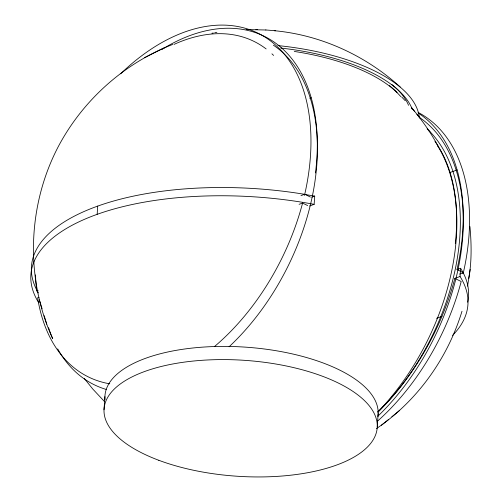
<?xml version="1.0" encoding="UTF-8"?>
<svg xmlns="http://www.w3.org/2000/svg" width="502" height="502" viewBox="0 0 502 502"><rect width="100%" height="100%" fill="white"/><g stroke="black" fill="none" stroke-linecap="round" stroke-linejoin="round"><path stroke-width="0.75" d="M468.78 278.459C471.805 261.347 471.503 243.846 469.947 226.597M38.196 290.89L36.841 290.225L36.684 290.947L36.746 290.043A219.035 92.914 3.9 0 1 304.588 194.312L304.526 195.215A191.657 120.995 -63.7 0 0 266.43 38.026A191.657 120.995 -63.7 0 0 120.637 73.794M38.855 301.275L38.754 302.775A219.035 92.914 3.9 0 1 97.15 214.335L97.708 206.09M104.014 409.77L104.918 396.58M309.583 205.977L314.145 204.345L314.71 196.1L304.946 194.481M377.259 426.775L378.157 413.579M452.528 335.418A219.035 92.914 3.9 0 0 460.058 276.514L460.623 268.269L457.008 269.561A191.657 120.995 -63.7 0 0 418.103 112.956M418.179 112.442A191.657 120.995 -63.7 0 1 463.133 273.659L463.189 272.755L459.556 274.054M467.575 286.165L470.154 269.423M461.997 311.24C447.608 358.453 417.35 400.791 376.456 428.595M391.849 416.76L399.178 410.818M381.426 425.269L388.278 419.716M172.788 44.414C124.094 63.233 82.993 100.143 58.496 146.207C27.453 205.161 24.993 278.02 52.704 338.706A192.253 121.371 -63.7 0 1 48.569 327.687M144.557 57.667L164.104 47.891M309.803 98.292L311.215 97.783M300.955 195.611L304.588 194.312M311.817 197.129L314.71 196.1M39.024 297.272L37.625 297.768A191.657 120.995 -63.7 0 0 109.737 383.817M299.098 204.32L302.587 203.072L307.657 205.582M450.049 172.481L457.134 169.952M377.899 411.772A191.657 120.995 -63.7 0 0 454.843 278.378L460.058 276.514M436.539 318.343L441.929 316.417M211.919 33.264L213.337 32.994M214.756 32.718L216.883 32.316M246.131 29.555L265.922 30.001M255.882 29.549L257.639 29.656M274.199 30.685C320.878 34.958 365.575 55.509 400.194 86.959M265.709 29.957L275.516 30.773M305.003 194.381L310.418 197.054M457.008 269.561L463.095 272.573L463.133 273.659M454.843 278.378L461.187 281.515A191.657 120.995 -63.7 0 1 377.517 421.153M104.447 401.506L92.732 388.987L84.28 378.439M401.65 96.949L405.233 100.72M414.514 111.331L411.276 107.346C421.498 119.388 430.716 132.333 438.133 146.302M416.917 114.318L420.287 118.466M460.623 268.269L463.095 272.573M38.334 292.917L38.026 292.384M37.87 292.114L36.841 290.225M39.394 299.97L42.112 308.805M44.132 315.595L46.774 324.192M294.272 51.436A149.364 63.359 3.9 0 1 400.747 96.585M391.893 84.531A149.364 63.359 3.9 0 1 408.559 105.345M104.993 399.592A136.895 58.069 3.9 0 1 243.577 347.02A136.895 58.069 3.9 0 1 377.868 416.572M302.587 203.072A191.657 120.995 -63.7 0 1 214.335 346.681M36.684 290.947A191.657 120.995 -63.7 0 1 35.517 274.901M463.189 272.755A219.035 92.914 3.9 0 1 467.644 302.204M97.15 214.335A219.035 92.914 3.9 0 1 314.145 204.345M428.269 130.238A182.527 115.234 -63.7 0 1 429.976 131.756M161.807 49.497A191.657 120.995 -63.7 0 1 315.451 172.97M174.037 44.389A182.527 115.234 -63.7 0 1 266.142 48.932M271.933 53.833A182.527 115.234 -63.7 0 1 273.59 55.421M434.958 141.413A182.527 115.234 -63.7 0 1 455.301 243.426M273.364 45.155A192.253 121.371 -63.7 0 1 229.1 346.763M106.217 389.439A192.253 121.371 -63.7 0 1 57.699 348.871M378.163 415.932A192.253 121.371 -63.7 0 0 419.277 117.324A158.193 67.105 3.9 0 0 277.87 45.582M427.102 128.832A188.081 118.742 -63.7 0 1 377.95 412.167M280.687 48.054A153.097 64.94 3.9 0 1 412.249 109.198M389.433 85.597A154.61 65.586 3.9 0 1 397.063 92.556M437.531 145.712A192.253 121.371 -63.7 0 1 377.855 412.023M158.82 460.296A136.895 58.069 3.9 0 0 376.318 432.724A136.895 58.069 3.9 0 0 186.775 361.791A136.895 58.069 3.9 0 0 158.82 460.296"/></g></svg>
